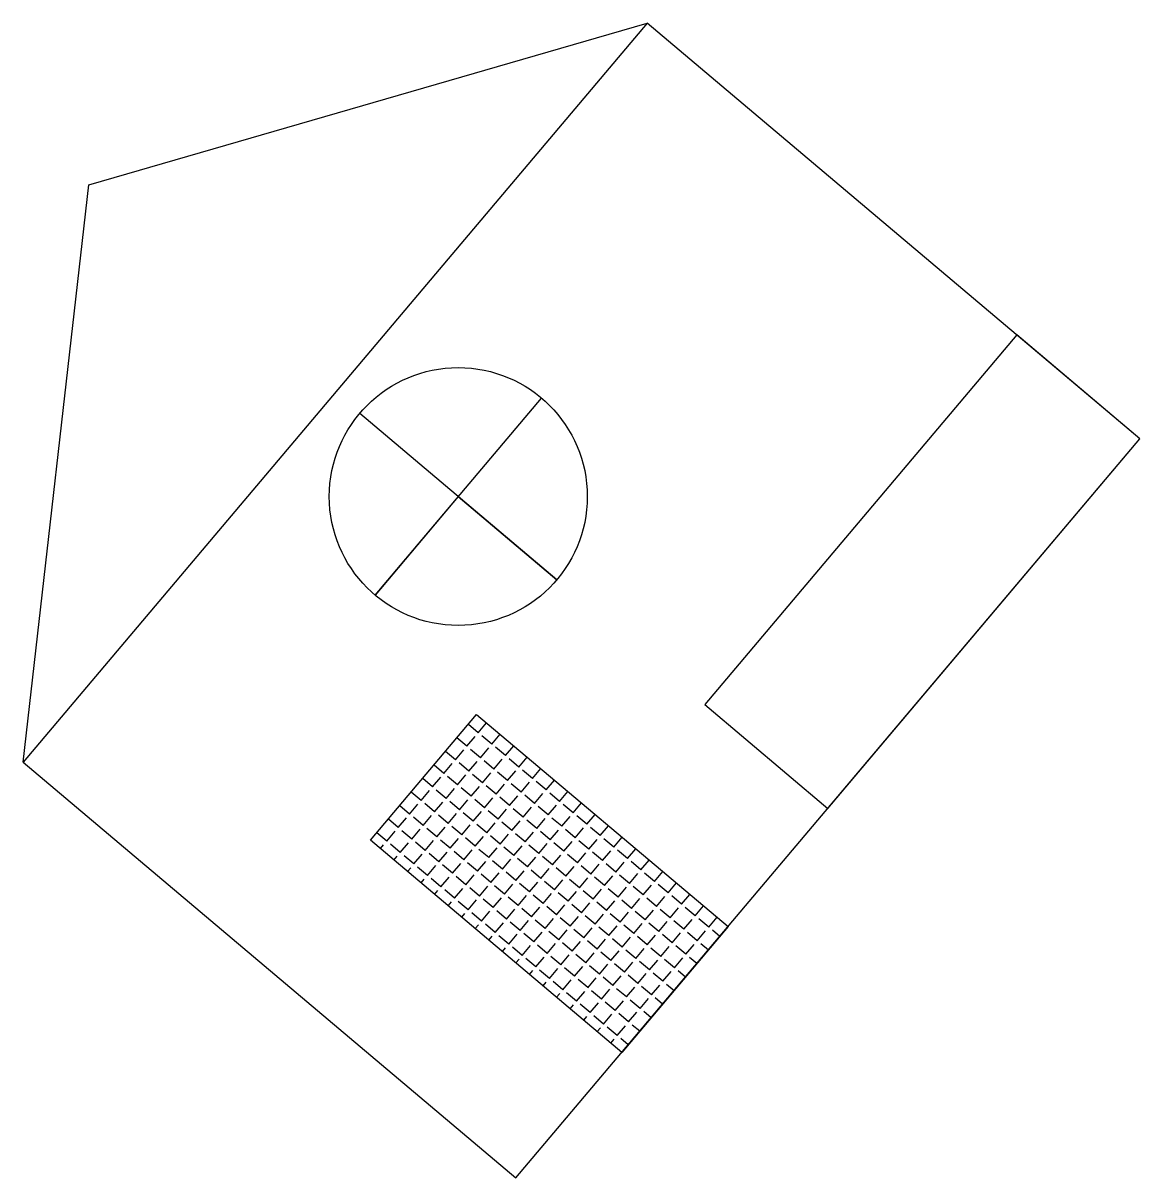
# Model space of a CAD drawing. Header units: inches. Extents: x -46.5 to -4.5, y -0.8 to 42.6.
import ezdxf

# ---------------------------------------------------------------- set-up
doc = ezdxf.new("R2010")
doc.units = ezdxf.units.IN
doc.header["$MEASUREMENT"] = 0

msp = doc.modelspace()

# ---------------------------------------------------------------- hatches: boundary and pattern name
h = msp.add_hatch()
h.set_pattern_fill('ANGLE', color=256, scale=2.423972, angle=49.8341)
h.set_pattern_definition([(49.834, (-26.5454, -17.926), (-0.509396, 0.429954), [0.484794, -0.181798]), (139.834, (-26.5454, -17.926), (-0.429954, -0.509396), [0.484794, -0.181798])])
h.paths.add_polyline_path([(-24.006, 3.873), (-20.015, 8.601), (-29.468, 16.58), (-33.459, 11.852)])

# ---------------------------------------------------------------- linework, layer by layer
for p, q in [((-44.049, 36.498), (-23.061, 42.573)), ((-46.513, 14.788), (-44.049, 36.498)), ((-33.283, 21.067), (-27.029, 28.476)), ((-26.452, 21.645), (-33.861, 27.899)), ((-30.156, 24.772), (-33.283, 21.067)), ((-30.156, 24.772), (-26.452, 21.645)), ((-33.459, 11.852), (-29.468, 16.58)), ((-29.468, 16.58), (-20.015, 8.601)), ((-24.006, 3.873), (-33.459, 11.852)), ((-20.015, 8.601), (-24.006, 3.873))]:
    msp.add_line(p, q)
for points in [[(-27.99, -0.847), (-4.538, 26.938), (-23.061, 42.573), (-46.513, 14.788)], [(-16.264, 13.046), (-4.538, 26.938), (-9.169, 30.847), (-20.895, 16.954)]]:
    msp.add_lwpolyline(points, close=True)
msp.add_circle((-30.156, 24.772), 4.848)

doc.saveas('drawing.dxf')
